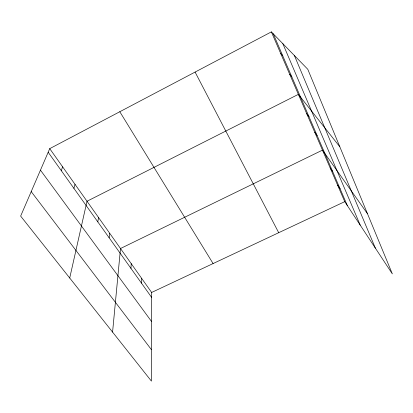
<?xml version="1.0" encoding="UTF-8"?>
<svg xmlns="http://www.w3.org/2000/svg" width="413" height="413" viewBox="0 0 413 413"><rect width="100%" height="100%" fill="white"/><g stroke="black" fill="none" stroke-linecap="round" stroke-linejoin="round"><path stroke-width="0.62" d="M49.73 148.644L151.638 292.456L151.411 381.106L20.65 216.092L49.73 148.644L271.362 31.894L307.788 69.281L392.35 273.907L344.747 201.647L271.362 31.894M141.463 283.127L141.607 278.305M130.952 268.378L131.236 263.67M112.573 332.098L120.503 248.518L322.476 150.125L367.503 213.779M109.13 237.764L109.724 233.304M97.804 221.874L98.562 217.558M69.714 278.011L87.009 201.25L298.367 94.36L339.822 146.796M73.901 188.343L75.032 184.348M61.279 170.636L62.616 166.826M151.638 292.456L344.747 201.647M280.721 53.535L282.74 55.801M289.714 74.34L291.836 76.885M31.207 191.601L151.488 349.744M306.699 113.637L308.996 116.672M40.453 170.156L151.561 321.515M314.732 132.212L317.101 135.464M48.176 152.252L151.623 297.381M330.168 167.921L332.671 171.555M337.586 185.081L340.147 188.891M119.801 111.732L213.087 263.561M195.091 72.074L278.703 232.705M273.277 33.856L347.359 205.612M282.833 43.67L360.213 225.126M294.407 55.543L375.365 248.125"/></g></svg>
